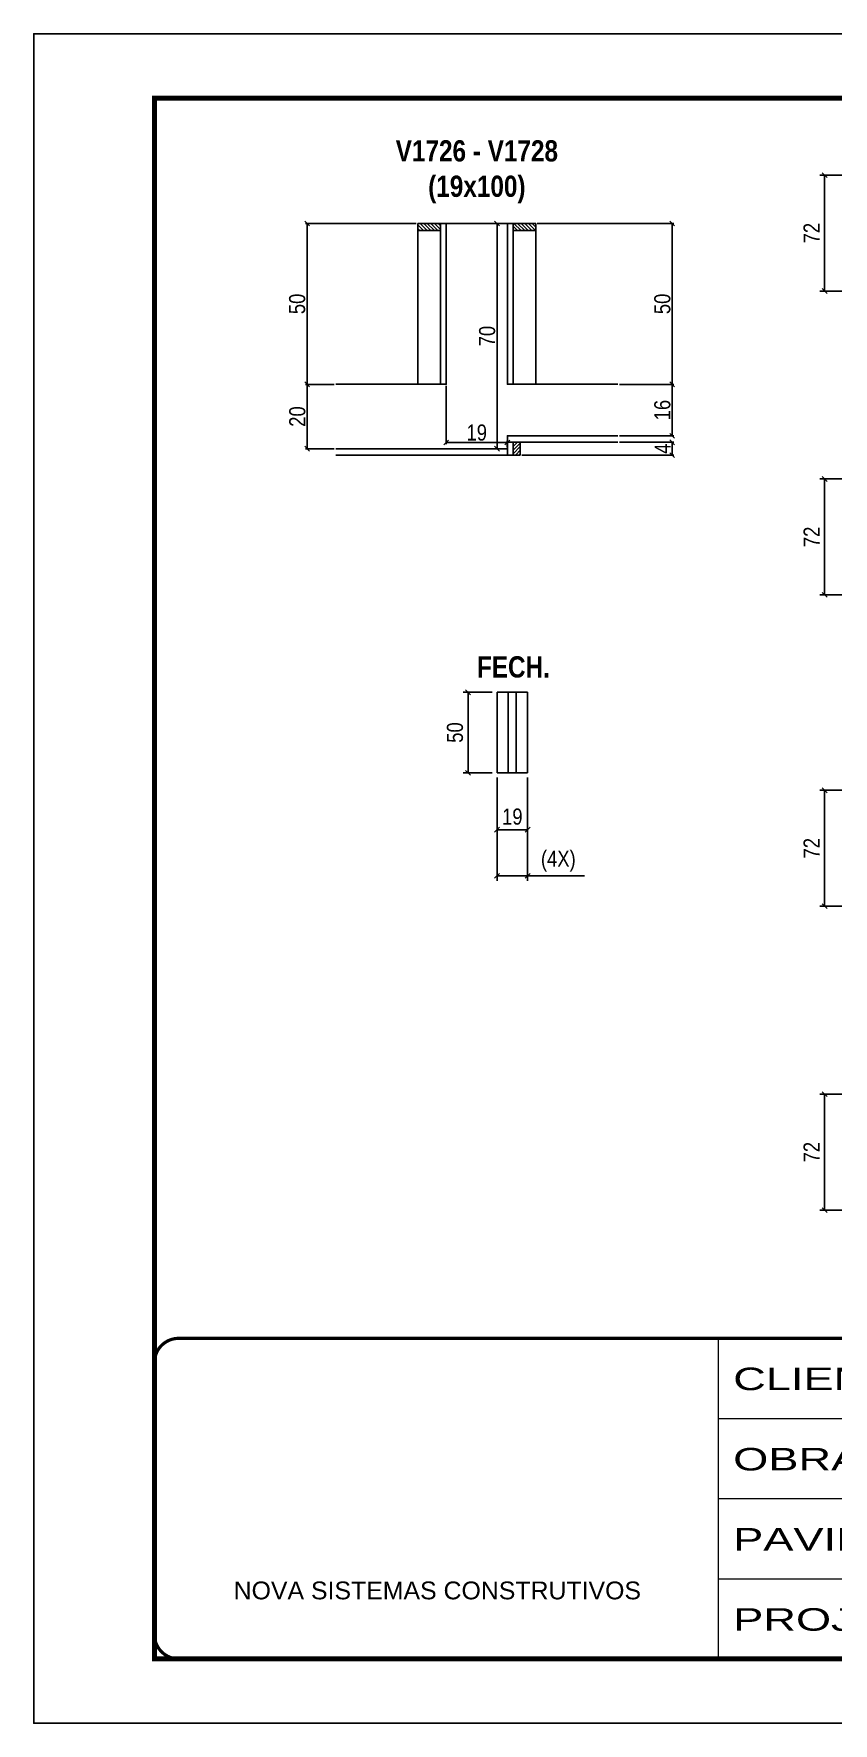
# Model space of a CAD drawing. Extents: x 3309 to 10008, y -2522 to 14608.
# Drawn here: x 4908 to 5405, y 7815 to 8865 of the extents above; entities that cross this region are included whole.
import ezdxf

# ---------------------------------------------------------------- set-up
doc = ezdxf.new("R2010")
doc.units = 0
doc.linetypes.add('CONTINUO', pattern=[0])
doc.linetypes.add('DASHED', pattern=[0.75, 0.5, -0.25])
for name, color, linetype, lineweight in [('CONCRETO', 251, 'Continuous', 25), ('Folhas', 255, 'Continuous', 9), ('SARRAFO DE PRESSAO', 251, 'DASHED', 9)]:
    doc.layers.add(name, color=color, linetype=linetype, lineweight=lineweight)
for name, color, linetype in [('COTA', 241, 'Continuous'), ('NOMENCLATURA', 7, 'Continuous'), ('Painéis', 200, 'Continuous'), ('SARR_2.2x7', 40, 'Continuous'), ('SARR_3.5x7', 81, 'Continuous')]:
    doc.layers.add(name, color=color, linetype=linetype)
doc.layers.add('Laje_Perimetro', color=7, linetype='Continuous', plot=False)
doc.styles.add('ARIAL', font='arial.ttf')
doc.styles.add('COTA TECNICA', font='techl___.ttf', dxfattribs={"height": 10})
doc.styles.add('COTA TECNICA 2X', font='techl___.ttf', dxfattribs={"height": 10})
doc.styles.add('TECNICA', font='techb___.ttf', dxfattribs={"height": 10})
doc.styles.add('Tecnologia', font='')
doc.styles.get('Tecnologia').set_extended_font_data('Forgotten Futurist')
doc.dimstyles.new('PAINEL', dxfattribs={"dimtxt": 10, "dimasz": 3, "dimexe": 3, "dimexo": 3, "dimgap": 3, "dimtad": 1, "dimdec": 1, "dimzin": 12, "dimdsep": 46, "dimtxsty": 'COTA TECNICA', "dimblk1": 'OBLIQUE', "dimblk2": 'OBLIQUE', "dimsah": 1, "dimcen": 0.9, "dimclrd": 4, "dimclre": 4, "dimclrt": 240, "dimadec": 1, "dimazin": 3, "dimtfac": 1, "dimtdec": 1, "dimtmove": 0, "dimatfit": 3, "dimfxl": 1, "dimtolj": 1, "dimtzin": 12, "dimarcsym": 0})
doc.dimstyles.new('SECAO', dxfattribs={"dimscale": 0.333333, "dimtxt": 5, "dimasz": 9, "dimexe": 3, "dimexo": 3, "dimgap": 3, "dimtad": 1, "dimdec": 1, "dimlfac": 0.5, "dimzin": 12, "dimdsep": 46, "dimtxsty": 'COTA TECNICA 2X', "dimblk1": 'OBLIQUE', "dimblk2": 'OBLIQUE', "dimsah": 1, "dimcen": 0.9, "dimclrd": 4, "dimclre": 4, "dimclrt": 240, "dimadec": 1, "dimazin": 3, "dimtfac": 1, "dimtdec": 1, "dimtmove": 0, "dimatfit": 3, "dimfxl": 1, "dimtolj": 1, "dimtzin": 12, "dimarcsym": 0})
pattern_1 = [(135, (38314.1726, -114769.4353), (-1.122532015, -1.122532015), [])]

# ---------------------------------------------------------------- blocks, each defined once
blk = doc.blocks.new('9999999999')
at = {"color": 30, "linetype": 'CONTINUO'}
for p, q in [((98564.6, 34230.2), (98564.6, 34429.4)), ((98564.6, 34379.6), (99584, 34379.6)), ((98564.6, 34329.8), (99488, 34329.8)), ((99584, 34329.8), (99488, 34329.8)), ((99488, 34329.8), (99488, 34230.2)), ((98564.6, 34280), (99488, 34280))]:
    blk.add_line(p, q, dxfattribs=at)
at = {"color": 30, "linetype": 'CONTINUO', "const_width": 2}
blk.add_lwpolyline([(99584, 34230.2), (99584, 34414.4, 0.414214), (99569, 34429.4), (98229, 34429.4, 0.414214), (98214, 34414.4), (98214, 34245.2, 0.414214), (98229, 34230.2), (99584, 34230.2)], format="xyb", dxfattribs=at)
at = {"layer": 'Folhas'}
blk.add_lwpolyline([(98139, 34190.2), (99624, 34190.2), (99624, 35240.2), (98139, 35240.2)], close=True, dxfattribs=at)
at = {"layer": 'Folhas', "color": 30, "const_width": 3}
blk.add_lwpolyline([(98214, 34230.2), (99584, 34230.2), (99584, 35200.2), (98214, 35200.2)], close=True, dxfattribs=at)
at = {"color": 7, "linetype": 'Continuous', "ltscale": 5, "style": 'ARIAL'}
for s, height, p in [('SKR', 15.48, (98837.7, 34393.1)), ('LEAF LOEFGREN', 15.483, (98837.7, 34343.3)), ('ÁTICO', 15.48, (98837.7, 34293.5)), ('NOVA SISTEMAS CONSTRUTIVOS', 11.059, (98263.2, 34267.2)), ('LATERAIS DE VIGAS', 15.483, (98837.7, 34243.7))]:
    blk.add_text(s, height=height, dxfattribs=at).set_placement(p)
at = {"layer": 'Folhas', "color": 7, "style": 'Tecnologia', "width": 1.5}
for s, p in [('CLIENTE:', (98573.7, 34397.2)), ('OBRA:', (98573.7, 34347.3)), ('PAVIMENTO:', (98573.7, 34297.5)), ('PROJETO:', (98573.7, 34247.7))]:
    blk.add_text(s, height=14, dxfattribs=at).set_placement(p)
blk = doc.blocks.new('_Oblique')
at = {"color": 0, "linetype": 'ByBlock', "lineweight": -2}
blk.add_line((-0.5, -0.5), (0.5, 0.5), dxfattribs=at)
blk = doc.blocks.new('*D3200')
at = {"layer": 'COTA', "color": 4, "lineweight": -2, "transparency": 16777216}
for p, q in [((5201.2, 8747.1), (5194.8, 8747.1)), ((5195.8, 8607.1), (5195.8, 8747.1)), ((5201.2, 8607.1), (5194.8, 8607.1))]:
    blk.add_line(p, q, dxfattribs=at)
at = {"layer": 'Defpoints', "color": 0, "transparency": 16777216}
for p in [(5195.8, 8747.1), (5202.2, 8747.1), (5202.2, 8607.1)]:
    blk.add_point(p, dxfattribs=at)
at = {"layer": 'COTA', "color": 4, "lineweight": -2, "transparency": 16777216, "xscale": 3, "yscale": 3, "zscale": 3}
for p, rotation in [((5195.8, 8747.1), 90), ((5195.8, 8607.1), 270)]:
    blk.add_blockref('_Oblique', p, dxfattribs=dict(at, rotation=rotation))
at = {"layer": 'COTA', "color": 240, "transparency": 16777216, "insert": (5189.7, 8677.1), "char_height": 10, "attachment_point": 5, "rotation": 90, "style": 'COTA TECNICA 2X'}
blk.add_mtext('\\A1;70', dxfattribs=at)
blk = doc.blocks.new('*D3201')
at = {"layer": 'COTA', "color": 4, "lineweight": -2, "transparency": 16777216}
for p, q in [((5164.2, 8646.1), (5164.2, 8610)), ((5164.2, 8611), (5202.2, 8611)), ((5202.2, 8608.1), (5202.2, 8612))]:
    blk.add_line(p, q, dxfattribs=at)
at = {"layer": 'Defpoints', "color": 0, "transparency": 16777216}
for p in [(5164.2, 8647.1), (5202.2, 8611), (5202.2, 8607.1)]:
    blk.add_point(p, dxfattribs=at)
at = {"layer": 'COTA', "color": 4, "lineweight": -2, "transparency": 16777216, "xscale": 3, "yscale": 3, "zscale": 3, "rotation": 180}
blk.add_blockref('_Oblique', (5164.2, 8611), dxfattribs=at)
at = {"layer": 'COTA', "color": 4, "lineweight": -2, "transparency": 16777216, "xscale": 3, "yscale": 3, "zscale": 3}
blk.add_blockref('_Oblique', (5202.2, 8611), dxfattribs=at)
at = {"layer": 'COTA', "color": 240, "transparency": 16777216, "insert": (5183.2, 8617.1), "char_height": 10, "attachment_point": 5, "style": 'COTA TECNICA 2X'}
blk.add_mtext('\\A1;19', dxfattribs=at)
blk = doc.blocks.new('*D3202')
at = {"layer": 'COTA', "color": 4, "lineweight": -2, "transparency": 16777216}
for p, q in [((5094.5, 8647.1), (5076.8, 8647.1)), ((5077.8, 8607.1), (5077.8, 8647.1)), ((5094.5, 8607.1), (5076.8, 8607.1))]:
    blk.add_line(p, q, dxfattribs=at)
at = {"layer": 'Defpoints', "color": 0, "transparency": 16777216}
for p in [(5077.8, 8647.1), (5095.5, 8647.1), (5095.5, 8607.1)]:
    blk.add_point(p, dxfattribs=at)
at = {"layer": 'COTA', "color": 4, "lineweight": -2, "transparency": 16777216, "xscale": 3, "yscale": 3, "zscale": 3}
for p, rotation in [((5077.8, 8647.1), 90), ((5077.8, 8607.1), 270)]:
    blk.add_blockref('_Oblique', p, dxfattribs=dict(at, rotation=rotation))
at = {"layer": 'COTA', "color": 240, "transparency": 16777216, "insert": (5071.7, 8627.1), "char_height": 10, "attachment_point": 5, "rotation": 90, "style": 'COTA TECNICA 2X'}
blk.add_mtext('\\A1;20', dxfattribs=at)
blk = doc.blocks.new('*D3203')
at = {"layer": 'COTA', "color": 4, "lineweight": -2, "transparency": 16777216}
for p, q in [((5145.6, 8747.1), (5076.8, 8747.1)), ((5077.8, 8647.1), (5077.8, 8747.1)), ((5094.5, 8647.1), (5076.8, 8647.1))]:
    blk.add_line(p, q, dxfattribs=at)
at = {"layer": 'Defpoints', "color": 0, "transparency": 16777216}
for p in [(5077.8, 8747.1), (5146.6, 8747.1), (5095.5, 8647.1)]:
    blk.add_point(p, dxfattribs=at)
at = {"layer": 'COTA', "color": 4, "lineweight": -2, "transparency": 16777216, "xscale": 3, "yscale": 3, "zscale": 3}
for p, rotation in [((5077.8, 8747.1), 90), ((5077.8, 8647.1), 270)]:
    blk.add_blockref('_Oblique', p, dxfattribs=dict(at, rotation=rotation))
at = {"layer": 'COTA', "color": 240, "transparency": 16777216, "insert": (5071.6, 8697.1), "char_height": 10, "attachment_point": 5, "rotation": 90, "style": 'COTA TECNICA 2X'}
blk.add_mtext('\\A1;50', dxfattribs=at)
blk = doc.blocks.new('*D3204')
at = {"layer": 'COTA', "color": 4, "lineweight": -2, "transparency": 16777216}
for p, q in [((5271.9, 8611.1), (5305.7, 8611.1)), ((5304.7, 8603.1), (5304.7, 8611.1)), ((5211.2, 8603.1), (5305.7, 8603.1))]:
    blk.add_line(p, q, dxfattribs=at)
at = {"layer": 'Defpoints', "color": 0, "transparency": 16777216}
for p in [(5270.9, 8611.1), (5304.7, 8611.1), (5210.2, 8603.1)]:
    blk.add_point(p, dxfattribs=at)
at = {"layer": 'COTA', "color": 4, "lineweight": -2, "transparency": 16777216, "xscale": 3, "yscale": 3, "zscale": 3}
for p, rotation in [((5304.7, 8611.1), 90), ((5304.7, 8603.1), 270)]:
    blk.add_blockref('_Oblique', p, dxfattribs=dict(at, rotation=rotation))
at = {"layer": 'COTA', "color": 240, "transparency": 16777216, "insert": (5298.7, 8607.1), "char_height": 10, "attachment_point": 5, "rotation": 90, "style": 'COTA TECNICA 2X'}
blk.add_mtext('\\A1;4', dxfattribs=at)
blk = doc.blocks.new('*D3205')
at = {"layer": 'COTA', "color": 4, "lineweight": -2, "transparency": 16777216}
for p, q in [((5271.9, 8647.1), (5305.7, 8647.1)), ((5304.7, 8615.1), (5304.7, 8647.1)), ((5271.9, 8615.1), (5305.7, 8615.1))]:
    blk.add_line(p, q, dxfattribs=at)
at = {"layer": 'Defpoints', "color": 0, "transparency": 16777216}
for p in [(5270.9, 8647.1), (5304.7, 8647.1), (5270.9, 8615.1)]:
    blk.add_point(p, dxfattribs=at)
at = {"layer": 'COTA', "color": 4, "lineweight": -2, "transparency": 16777216, "xscale": 3, "yscale": 3, "zscale": 3}
for p, rotation in [((5304.7, 8647.1), 90), ((5304.7, 8615.1), 270)]:
    blk.add_blockref('_Oblique', p, dxfattribs=dict(at, rotation=rotation))
at = {"layer": 'COTA', "color": 240, "transparency": 16777216, "insert": (5298.6, 8631.1), "char_height": 10, "attachment_point": 5, "rotation": 90, "style": 'COTA TECNICA 2X'}
blk.add_mtext('\\A1;16', dxfattribs=at)
blk = doc.blocks.new('*D3206')
at = {"layer": 'COTA', "color": 4, "lineweight": -2, "transparency": 16777216}
for p, q in [((5220.8, 8747.1), (5305.7, 8747.1)), ((5304.7, 8647.1), (5304.7, 8747.1)), ((5271.9, 8647.1), (5305.7, 8647.1))]:
    blk.add_line(p, q, dxfattribs=at)
at = {"layer": 'Defpoints', "color": 0, "transparency": 16777216}
for p in [(5219.8, 8747.1), (5304.7, 8747.1), (5270.9, 8647.1)]:
    blk.add_point(p, dxfattribs=at)
at = {"layer": 'COTA', "color": 4, "lineweight": -2, "transparency": 16777216, "xscale": 3, "yscale": 3, "zscale": 3}
for p, rotation in [((5304.7, 8747.1), 90), ((5304.7, 8647.1), 270)]:
    blk.add_blockref('_Oblique', p, dxfattribs=dict(at, rotation=rotation))
at = {"layer": 'COTA', "color": 240, "transparency": 16777216, "insert": (5298.6, 8697.1), "char_height": 10, "attachment_point": 5, "rotation": 90, "style": 'COTA TECNICA 2X'}
blk.add_mtext('\\A1;50', dxfattribs=at)
blk = doc.blocks.new('*D3225')
at = {"layer": 'COTA', "color": 4, "lineweight": -2, "transparency": 16777216}
for p, q in [((5436.3, 8777.1), (5396.4, 8777.1)), ((5399.4, 8705.1), (5399.4, 8777.1)), ((5436.3, 8705.1), (5396.4, 8705.1))]:
    blk.add_line(p, q, dxfattribs=at)
at = {"layer": 'Defpoints', "color": 0, "transparency": 16777216}
for p in [(5399.4, 8777.1), (5439.3, 8777.1), (5439.3, 8705.1)]:
    blk.add_point(p, dxfattribs=at)
at = {"layer": 'COTA', "color": 4, "lineweight": -2, "transparency": 16777216, "xscale": 3, "yscale": 3, "zscale": 3}
for p, rotation in [((5399.4, 8777.1), 90), ((5399.4, 8705.1), 270)]:
    blk.add_blockref('_Oblique', p, dxfattribs=dict(at, rotation=rotation))
at = {"layer": 'COTA', "color": 240, "transparency": 16777216, "insert": (5391.3, 8741.1), "char_height": 10, "attachment_point": 5, "rotation": 90, "style": 'COTA TECNICA'}
blk.add_mtext('\\A1;72', dxfattribs=at)
blk = doc.blocks.new('*D3227')
at = {"layer": 'COTA', "color": 4, "lineweight": -2, "transparency": 16777216}
for p, q in [((5436.3, 8588.3), (5396.4, 8588.3)), ((5399.4, 8516.3), (5399.4, 8588.3)), ((5436.3, 8516.3), (5396.4, 8516.3))]:
    blk.add_line(p, q, dxfattribs=at)
at = {"layer": 'Defpoints', "color": 0, "transparency": 16777216}
for p in [(5399.4, 8588.3), (5439.3, 8588.3), (5439.3, 8516.3)]:
    blk.add_point(p, dxfattribs=at)
at = {"layer": 'COTA', "color": 4, "lineweight": -2, "transparency": 16777216, "xscale": 3, "yscale": 3, "zscale": 3}
for p, rotation in [((5399.4, 8588.3), 90), ((5399.4, 8516.3), 270)]:
    blk.add_blockref('_Oblique', p, dxfattribs=dict(at, rotation=rotation))
at = {"layer": 'COTA', "color": 240, "transparency": 16777216, "insert": (5391.3, 8552.3), "char_height": 10, "attachment_point": 5, "rotation": 90, "style": 'COTA TECNICA'}
blk.add_mtext('\\A1;72', dxfattribs=at)
blk = doc.blocks.new('*D3243')
at = {"layer": 'COTA', "color": 4, "lineweight": -2, "transparency": 16777216}
for p, q in [((5436.3, 8394.8), (5396.4, 8394.8)), ((5399.4, 8322.8), (5399.4, 8394.8)), ((5436.3, 8322.8), (5396.4, 8322.8))]:
    blk.add_line(p, q, dxfattribs=at)
at = {"layer": 'Defpoints', "color": 0, "transparency": 16777216}
for p in [(5399.4, 8394.8), (5439.3, 8394.8), (5439.3, 8322.8)]:
    blk.add_point(p, dxfattribs=at)
at = {"layer": 'COTA', "color": 4, "lineweight": -2, "transparency": 16777216, "xscale": 3, "yscale": 3, "zscale": 3}
for p, rotation in [((5399.4, 8394.8), 90), ((5399.4, 8322.8), 270)]:
    blk.add_blockref('_Oblique', p, dxfattribs=dict(at, rotation=rotation))
at = {"layer": 'COTA', "color": 240, "transparency": 16777216, "insert": (5391.3, 8358.8), "char_height": 10, "attachment_point": 5, "rotation": 90, "style": 'COTA TECNICA'}
blk.add_mtext('\\A1;72', dxfattribs=at)
blk = doc.blocks.new('*D3233')
at = {"layer": 'COTA', "color": 4, "lineweight": -2, "transparency": 16777216}
for p, q in [((5436.3, 8205.9), (5396.4, 8205.9)), ((5399.4, 8133.9), (5399.4, 8205.9)), ((5436.3, 8133.9), (5396.4, 8133.9))]:
    blk.add_line(p, q, dxfattribs=at)
at = {"layer": 'Defpoints', "color": 0, "transparency": 16777216}
for p in [(5399.4, 8205.9), (5439.3, 8205.9), (5439.3, 8133.9)]:
    blk.add_point(p, dxfattribs=at)
at = {"layer": 'COTA', "color": 4, "lineweight": -2, "transparency": 16777216, "xscale": 3, "yscale": 3, "zscale": 3}
for p, rotation in [((5399.4, 8205.9), 90), ((5399.4, 8133.9), 270)]:
    blk.add_blockref('_Oblique', p, dxfattribs=dict(at, rotation=rotation))
at = {"layer": 'COTA', "color": 240, "transparency": 16777216, "insert": (5391.3, 8169.9), "char_height": 10, "attachment_point": 5, "rotation": 90, "style": 'COTA TECNICA'}
blk.add_mtext('\\A1;72', dxfattribs=at)
blk = doc.blocks.new('*D3250')
at = {"layer": 'COTA', "color": 4, "lineweight": -2, "transparency": 16777216}
for p, q in [((5195.8, 8402.7), (5195.8, 8367.3)), ((5214.8, 8402.7), (5214.8, 8367.3)), ((5214.8, 8370.3), (5195.8, 8370.3))]:
    blk.add_line(p, q, dxfattribs=at)
at = {"layer": 'Defpoints', "color": 0, "transparency": 16777216}
for p in [(5195.8, 8405.7), (5214.8, 8405.7), (5195.8, 8370.3)]:
    blk.add_point(p, dxfattribs=at)
at = {"layer": 'COTA', "color": 4, "lineweight": -2, "transparency": 16777216, "xscale": 3, "yscale": 3, "zscale": 3, "rotation": 180}
blk.add_blockref('_Oblique', (5195.8, 8370.3), dxfattribs=at)
at = {"layer": 'COTA', "color": 4, "lineweight": -2, "transparency": 16777216, "xscale": 3, "yscale": 3, "zscale": 3}
blk.add_blockref('_Oblique', (5214.8, 8370.3), dxfattribs=at)
at = {"layer": 'COTA', "color": 240, "transparency": 16777216, "insert": (5205.3, 8378.4), "char_height": 10, "attachment_point": 5, "style": 'COTA TECNICA'}
blk.add_mtext('\\A1;19', dxfattribs=at)
blk = doc.blocks.new('*D3251')
at = {"layer": 'COTA', "color": 4, "lineweight": -2, "transparency": 16777216}
for p, q in [((5192.8, 8455.7), (5174.8, 8455.7)), ((5177.8, 8405.7), (5177.8, 8455.7)), ((5192.8, 8405.7), (5174.8, 8405.7))]:
    blk.add_line(p, q, dxfattribs=at)
at = {"layer": 'Defpoints', "color": 0, "transparency": 16777216}
for p in [(5177.8, 8455.7), (5195.8, 8455.7), (5195.8, 8405.7)]:
    blk.add_point(p, dxfattribs=at)
at = {"layer": 'COTA', "color": 4, "lineweight": -2, "transparency": 16777216, "xscale": 3, "yscale": 3, "zscale": 3}
for p, rotation in [((5177.8, 8455.7), 90), ((5177.8, 8405.7), 270)]:
    blk.add_blockref('_Oblique', p, dxfattribs=dict(at, rotation=rotation))
at = {"layer": 'COTA', "color": 240, "transparency": 16777216, "insert": (5169.7, 8430.7), "char_height": 10, "attachment_point": 5, "rotation": 90, "style": 'COTA TECNICA'}
blk.add_mtext('\\A1;50', dxfattribs=at)
blk = doc.blocks.new('*D3252')
at = {"layer": 'COTA', "color": 4, "lineweight": -2, "transparency": 16777216}
for p, q in [((5195.8, 8402.7), (5195.8, 8338.6)), ((5214.8, 8402.7), (5214.8, 8338.6)), ((5195.8, 8341.6), (5214.8, 8341.6)), ((5214.8, 8341.6), (5250.1, 8341.6))]:
    blk.add_line(p, q, dxfattribs=at)
at = {"layer": 'Defpoints', "color": 0, "transparency": 16777216}
for p in [(5195.8, 8405.7), (5214.8, 8405.7), (5214.8, 8341.6)]:
    blk.add_point(p, dxfattribs=at)
at = {"layer": 'COTA', "color": 4, "lineweight": -2, "transparency": 16777216, "xscale": 3, "yscale": 3, "zscale": 3, "rotation": 180}
blk.add_blockref('_Oblique', (5195.8, 8341.6), dxfattribs=at)
at = {"layer": 'COTA', "color": 4, "lineweight": -2, "transparency": 16777216, "xscale": 3, "yscale": 3, "zscale": 3}
blk.add_blockref('_Oblique', (5214.8, 8341.6), dxfattribs=at)
at = {"layer": 'COTA', "color": 240, "transparency": 16777216, "insert": (5233.9, 8350.8), "char_height": 10, "attachment_point": 5, "style": 'COTA TECNICA'}
blk.add_mtext('\\A1;(4X)', dxfattribs=at)

msp = doc.modelspace()

# ---------------------------------------------------------------- hatches: boundary and pattern name
at = {"layer": 'SARR_2.2x7'}
h = msp.add_hatch(dxfattribs=at)
h.set_pattern_fill('ANSI31', color=256, scale=0.5, angle=90)
h.set_pattern_definition(pattern_1)
h.paths.add_polyline_path([(5160.63, 8747.13), (5160.63, 8742.73), (5146.63, 8742.73), (5146.63, 8747.13)])
h = msp.add_hatch(dxfattribs=at)
h.set_pattern_fill('ANSI31', color=256, scale=0.5, angle=90)
h.set_pattern_definition(pattern_1)
h.paths.add_polyline_path([(5205.83, 8747.13), (5205.83, 8742.73), (5219.83, 8742.73), (5219.83, 8747.13)])
h = msp.add_hatch(dxfattribs=at)
h.set_pattern_fill('ANSI31', color=256, scale=0.5)
h.set_pattern_definition([(45, (-118306.3358, -24497.2042), (-1.122532015, 1.122532015), [])])
h.paths.add_polyline_path([(5210.23, 8611.13), (5205.83, 8611.13), (5205.83, 8603.53), (5210.23, 8603.53)])

# ---------------------------------------------------------------- linework, layer by layer
at = {"layer": 'CONCRETO', "linetype": 'Continuous'}
for points in [[(5095.54, 8647.13), (5164.23, 8647.13), (5164.23, 8747.13), (5202.23, 8747.13), (5202.23, 8647.13), (5270.93, 8647.13)], [(5270.93, 8615.13), (5202.23, 8615.13), (5202.23, 8607.13), (5095.54, 8607.13)]]:
    msp.add_lwpolyline(points, dxfattribs=at)
at = {"layer": 'Laje_Perimetro'}
msp.add_lwpolyline([(6392.87, 8864.98), (4907.87, 8864.98), (4907.87, 7814.98), (6392.87, 7814.98)], close=True, dxfattribs=at)
at = {"layer": 'Painéis', "linetype": 'ByBlock'}
for p, q in [((5195.8, 8455.72), (5195.8, 8405.72)), ((5195.8, 8455.72), (5214.8, 8455.72)), ((5214.8, 8455.72), (5214.8, 8405.72)), ((5214.8, 8405.72), (5195.8, 8405.72))]:
    msp.add_line(p, q, dxfattribs=at)
at = {"layer": 'Painéis', "linetype": 'Continuous'}
for points in [[(5160.63, 8647.13), (5164.23, 8647.13), (5164.23, 8747.13), (5160.63, 8747.13)], [(5205.83, 8647.13), (5202.23, 8647.13), (5202.23, 8747.13), (5205.83, 8747.13)], [(5205.83, 8603.13), (5202.23, 8603.13), (5202.23, 8611.13), (5205.83, 8611.13)]]:
    msp.add_lwpolyline(points, close=True, dxfattribs=at)
for points in [[(5270.93, 8611.13), (5202.23, 8611.13), (5202.23, 8615.13), (5270.93, 8615.13)], [(5095.54, 8603.13), (5202.23, 8603.13), (5202.23, 8607.13), (5095.54, 8607.13)]]:
    msp.add_lwpolyline(points, dxfattribs=at)
at = {"layer": 'SARR_2.2x7', "linetype": 'Continuous'}
for p, q in [((5202.8, 8405.72), (5202.8, 8455.72)), ((5207.8, 8405.72), (5207.8, 8455.72))]:
    msp.add_line(p, q, dxfattribs=at)
at = {"layer": 'SARR_2.2x7', "elevation": 0}
for points in [[(5146.63, 8747.13), (5160.63, 8747.13), (5160.63, 8742.73), (5146.63, 8742.73)], [(5219.83, 8747.13), (5205.83, 8747.13), (5205.83, 8742.73), (5219.83, 8742.73)]]:
    msp.add_lwpolyline(points, close=True, dxfattribs=at)
at = {"layer": 'SARR_2.2x7'}
msp.add_lwpolyline([(5210.23, 8603.13), (5210.23, 8611.13), (5205.83, 8611.13), (5205.83, 8603.13)], close=True, dxfattribs=at)
at = {"layer": 'SARR_3.5x7'}
for points in [[(5160.63, 8742.73), (5146.63, 8742.73), (5146.63, 8647.13), (5160.63, 8647.13)], [(5205.83, 8742.73), (5219.83, 8742.73), (5219.83, 8647.13), (5205.83, 8647.13)]]:
    msp.add_lwpolyline(points, close=True, dxfattribs=at)

# ---------------------------------------------------------------- block references
at = {"layer": 'SARRAFO DE PRESSAO', "color": 6, "linetype": 'ByBlock'}
msp.add_blockref('9999999999', (-93231.11, -26375.22), dxfattribs=at)

# ---------------------------------------------------------------- texts
at = {"layer": 'NOMENCLATURA', "style": 'TECNICA'}
msp.add_text('FECH.', height=13.2, dxfattribs=at).set_placement((5183.3, 8464.9))
at = {"layer": 'NOMENCLATURA', "insert": (5183.27, 8798.83), "char_height": 13.2, "attachment_point": 2, "style": 'TECNICA'}
msp.add_mtext_dynamic_manual_height_columns('V1726 - V1728\\P(19x100)', width=300.2766, gutter_width=1, heights=[0], dxfattribs=at)

# ---------------------------------------------------------------- dimensions: what is measured, and where the dimension line sits
at = {"layer": 'COTA'}
for base, p1, p2, dimstyle, picture, middle in [((5399.42, 8777.1), (5439.28, 8705.1), (5439.28, 8777.1), 'PAINEL', '*D3225', (5391.34, 8741.1)), ((5077.76, 8747.13), (5095.54, 8647.13), (5146.63, 8747.13), 'SECAO', '*D3203', (5071.65, 8697.13)), ((5195.76, 8747.13), (5202.23, 8607.13), (5202.23, 8747.13), 'SECAO', '*D3200', (5189.66, 8677.13)), ((5304.73, 8747.13), (5270.93, 8647.13), (5219.83, 8747.13), 'SECAO', '*D3206', (5298.63, 8697.13)), ((5077.76, 8647.13), (5095.54, 8607.13), (5095.54, 8647.13), 'SECAO', '*D3202', (5071.66, 8627.13)), ((5304.73, 8647.13), (5270.93, 8615.13), (5270.93, 8647.13), 'SECAO', '*D3205', (5298.63, 8631.13)), ((5399.42, 8588.3), (5439.28, 8516.3), (5439.28, 8588.3), 'PAINEL', '*D3227', (5391.34, 8552.3)), ((5177.84, 8455.72), (5195.8, 8405.72), (5195.8, 8455.72), 'PAINEL', '*D3251', (5169.73, 8430.72)), ((5399.42, 8394.76), (5439.28, 8322.76), (5439.28, 8394.76), 'PAINEL', '*D3243', (5391.34, 8358.76)), ((5399.42, 8205.95), (5439.28, 8133.95), (5439.28, 8205.95), 'PAINEL', '*D3233', (5391.34, 8169.95))]:
    dim = msp.add_linear_dim(base=base, p1=p1, p2=p2, angle=90, dimstyle=dimstyle, dxfattribs=at)
    dim.commit()
    dim.dimension.update_dxf_attribs({"geometry": picture, "text_midpoint": middle})
for base, p1, p2, dimstyle, picture, middle in [((5202.23, 8610.97), (5164.23, 8647.13), (5202.23, 8607.13), 'SECAO', '*D3201', (5183.23, 8617.05)), ((5195.8, 8370.32), (5214.8, 8405.72), (5195.8, 8405.72), 'PAINEL', '*D3250', (5205.3, 8378.41))]:
    dim = msp.add_linear_dim(base=base, p1=p1, p2=p2, dimstyle=dimstyle, dxfattribs=at)
    dim.commit()
    dim.dimension.update_dxf_attribs({"geometry": picture, "text_midpoint": middle})
dim = msp.add_linear_dim(base=(5304.73, 8611.13), p1=(5210.23, 8603.13), p2=(5270.93, 8611.13), angle=90, dimstyle='SECAO', dxfattribs=at)
dim.commit()
dim.dimension.update_dxf_attribs({"geometry": '*D3204', "text_midpoint": (5304.73, 8607.13), "dimtype": 160})
dim = msp.add_linear_dim(base=(5214.8, 8341.58), p1=(5195.8, 8405.72), p2=(5214.8, 8405.72), text='(4X)', dimstyle='PAINEL', dxfattribs=at)
dim.commit()
dim.dimension.update_dxf_attribs({"geometry": '*D3252', "text_midpoint": (5233.93, 8350.8)})

doc.saveas('drawing.dxf')
